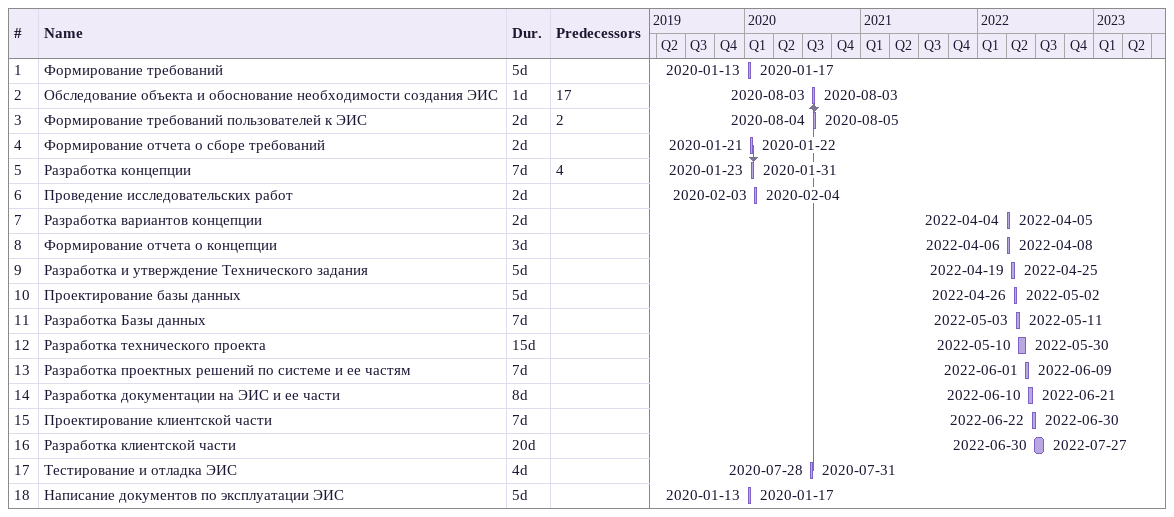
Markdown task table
| ID | Task | Duration | Start | Finish | Predecessors |
|---|---|---|---|---|---|
| 1 | Формирование требований | 5d | 2020-01-13 | 2020-01-17 |  |
| 2 | Обследование объекта и обоснование необходимости создания ЭИС | 1d | 2020-08-03 | 2020-08-03 | 17 |
| 3 | Формирование требований пользователей к ЭИС | 2d | 2020-08-04 | 2020-08-05 | 2 |
| 4 | Формирование отчета о сборе требований | 2d | 2020-01-21 | 2020-01-22 |  |
| 5 | Разработка концепции | 7d | 2020-01-23 | 2020-01-31 | 4 |
| 6 | Проведение исследовательских работ | 2d | 2020-02-03 | 2020-02-04 |  |
| 7 | Разработка вариантов концепции | 2d | 2022-04-04 | 2022-04-05 |  |
| 8 | Формирование отчета о концепции | 3d | 2022-04-06 | 2022-04-08 |  |
| 9 | Разработка и утверждение Технического задания | 5d | 2022-04-19 | 2022-04-25 |  |
| 10 | Проектирование базы данных | 5d | 2022-04-26 | 2022-05-02 |  |
| 11 | Разработка Базы данных | 7d | 2022-05-03 | 2022-05-11 |  |
| 12 | Разработка технического проекта | 15d | 2022-05-10 | 2022-05-30 |  |
| 13 | Разработка проектных решений по системе и ее частям | 7d | 2022-06-01 | 2022-06-09 |  |
| 14 | Разработка документации на ЭИС и ее части | 8d | 2022-06-10 | 2022-06-21 |  |
| 15 | Проектирование клиентской части | 7d | 2022-06-22 | 2022-06-30 |  |
| 16 | Разработка клиентской части | 20d | 2022-06-30 | 2022-07-27 |  |
| 17 | Тестирование и отладка ЭИС | 4d | 2020-07-28 | 2020-07-31 |  |
| 18 | Написание документов по эксплуатации ЭИС | 5d | 2020-01-13 | 2020-01-17 |  |
